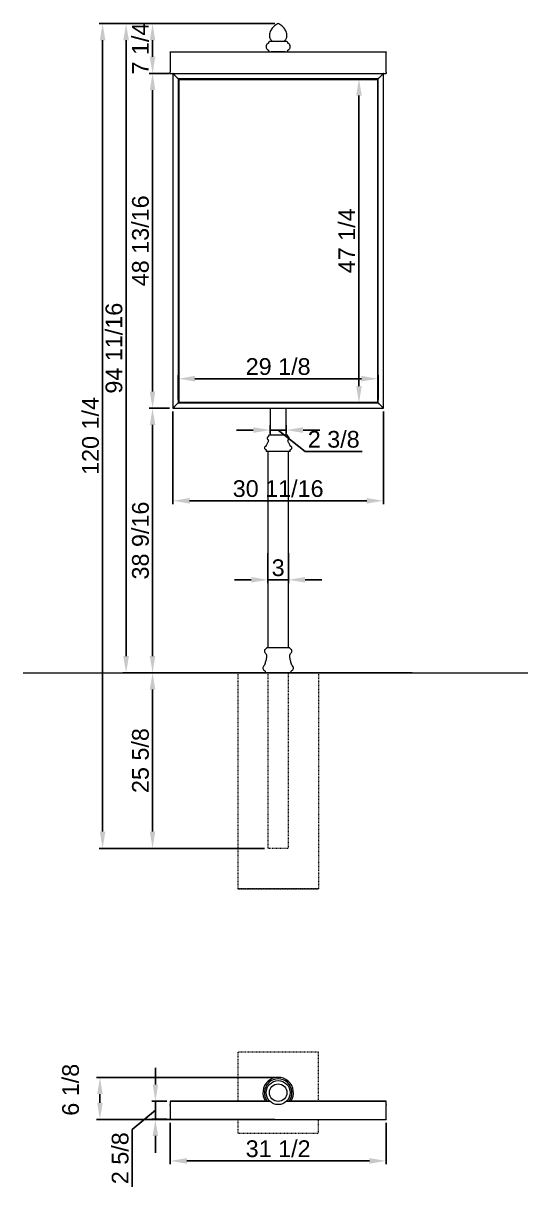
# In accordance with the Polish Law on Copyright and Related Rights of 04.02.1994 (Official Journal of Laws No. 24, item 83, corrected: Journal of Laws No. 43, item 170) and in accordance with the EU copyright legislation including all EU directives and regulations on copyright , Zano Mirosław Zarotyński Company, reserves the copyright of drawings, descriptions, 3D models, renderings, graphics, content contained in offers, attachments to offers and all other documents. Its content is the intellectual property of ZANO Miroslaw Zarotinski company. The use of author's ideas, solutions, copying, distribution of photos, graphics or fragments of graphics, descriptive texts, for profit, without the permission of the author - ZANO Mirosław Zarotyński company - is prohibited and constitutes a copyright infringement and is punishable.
# Model space of a CAD drawing. Header units: inches. Extents: x -12 to 235, y -5 to 172.
# Drawn here: x -11.9 to 61.7, y -4.8 to 164.9 of the extents above; entities that cross this region are included whole.
import ezdxf

# ---------------------------------------------------------------- set-up
doc = ezdxf.new("R2010")
doc.units = ezdxf.units.IN
doc.header["$PDSIZE"] = -1
doc.linetypes.add('HIDDEN', pattern=[1.905, 1.27, -0.635])
for name, color, linetype, lineweight in [('ZANO_R', 7, 'Continuous', 0), ('ZANO_R_przerywana', 250, 'HIDDEN', 0), ('ZANO_W', 1, 'Continuous', 0)]:
    doc.layers.add(name, color=color, linetype=linetype, lineweight=lineweight)
doc.styles.get("Standard").update_dxf_attribs({"font": 'arial.ttf'})
doc.dimstyles.new('amerykanie', dxfattribs={"dimtxt": 50, "dimasz": 50, "dimexe": 0.5, "dimexo": 0.5, "dimgap": 1, "dimtad": 1, "dimdec": 0, "dimzin": 0, "dimlunit": 5, "dimtxsty": 'Standard', "dimcen": 0.09, "dimclrd": 1, "dimclre": 1, "dimclrt": 1, "dimazin": 0, "dimtfac": 1, "dimtdec": 0, "dimtmove": 0, "dimatfit": 3, "dimfxl": 1, "dimtzin": 0, "dimarcsym": 1})

# ---------------------------------------------------------------- blocks, each defined once
blk = doc.blocks.new('*D368')
at = {"layer": 'ZANO_W', "color": 1, "lineweight": -2}
for p, q in [((10.67, 110.04), (10.67, 113.56)), ((13.11, 113.06), (37.38, 113.06)), ((39.81, 110.04), (39.81, 113.56))]:
    blk.add_line(p, q, dxfattribs=at)
at = {"layer": 'ZANO_W', "color": 1}
for points in [[(13.11, 113.47), (13.11, 112.65), (10.67, 113.06)], [(37.38, 112.65), (37.38, 113.47), (39.81, 113.06)]]:
    blk.add_solid(points, dxfattribs=at)
at = {"layer": 'ZANO_W', "color": 1, "insert": (25.24, 114.82), "char_height": 2.438, "attachment_point": 5}
blk.add_mtext('29 1/8', dxfattribs=at)
blk = doc.blocks.new('*D369')
at = {"layer": 'ZANO_W', "color": 1, "lineweight": -2}
for p, q in [((39.31, 156.8), (36.53, 156.8)), ((37.03, 111.98), (37.03, 154.36)), ((39.31, 109.54), (36.53, 109.54))]:
    blk.add_line(p, q, dxfattribs=at)
at = {"layer": 'ZANO_W', "color": 1}
for points in [[(37.44, 154.36), (36.63, 154.36), (37.03, 156.8)], [(36.63, 111.98), (37.44, 111.98), (37.03, 109.54)]]:
    blk.add_solid(points, dxfattribs=at)
at = {"layer": 'ZANO_W', "color": 1, "insert": (35.27, 133.17), "char_height": 2.438, "attachment_point": 5, "rotation": 90}
blk.add_mtext('47 1/4', dxfattribs=at)
blk = doc.blocks.new('*D370')
at = {"layer": 'ZANO_W', "color": 1, "lineweight": -2}
for p, q in [((9.39, 108.76), (6.42, 108.76)), ((6.92, 106.32), (6.92, 72.61)), ((18.84, 70.17), (6.42, 70.17))]:
    blk.add_line(p, q, dxfattribs=at)
at = {"layer": 'ZANO_W', "color": 1}
for points in [[(7.32, 106.32), (6.51, 106.32), (6.92, 108.76)], [(6.51, 72.61), (7.32, 72.61), (6.92, 70.17)]]:
    blk.add_solid(points, dxfattribs=at)
at = {"layer": 'ZANO_W', "color": 1, "insert": (5.16, 89.46), "char_height": 2.438, "attachment_point": 5, "rotation": 90}
blk.add_mtext('38 9/16', dxfattribs=at)
blk = doc.blocks.new('*D371')
at = {"layer": 'ZANO_W', "color": 1, "lineweight": -2}
for p, q in [((9.39, 157.58), (6.42, 157.58)), ((6.92, 111.19), (6.92, 155.15)), ((9.39, 108.76), (6.42, 108.76))]:
    blk.add_line(p, q, dxfattribs=at)
at = {"layer": 'ZANO_W', "color": 1}
for points in [[(7.32, 155.15), (6.51, 155.15), (6.92, 157.58)], [(6.51, 111.19), (7.32, 111.19), (6.92, 108.76)]]:
    blk.add_solid(points, dxfattribs=at)
at = {"layer": 'ZANO_W', "color": 1, "insert": (5.16, 133.17), "char_height": 2.438, "attachment_point": 5, "rotation": 90}
blk.add_mtext('48 13/16', dxfattribs=at)
blk = doc.blocks.new('*D372')
at = {"layer": 'ZANO_W', "color": 1, "lineweight": -2}
for p, q in [((24.74, 164.85), (6.42, 164.85)), ((6.92, 160.01), (6.92, 162.41)), ((9.4, 157.57), (6.42, 157.57))]:
    blk.add_line(p, q, dxfattribs=at)
at = {"layer": 'ZANO_W', "color": 1}
for points in [[(7.32, 162.41), (6.51, 162.41), (6.92, 164.85)], [(6.51, 160.01), (7.32, 160.01), (6.92, 157.57)]]:
    blk.add_solid(points, dxfattribs=at)
at = {"layer": 'ZANO_W', "color": 1, "insert": (5.16, 161.21), "char_height": 2.438, "attachment_point": 5, "rotation": 90}
blk.add_mtext('7 1/4', dxfattribs=at)
blk = doc.blocks.new('*D373')
at = {"layer": 'ZANO_W', "color": 1, "lineweight": -2}
for p, q in [((23.25, 70.17), (6.42, 70.17)), ((6.92, 67.73), (6.92, 47.01)), ((23.25, 44.57), (6.42, 44.57))]:
    blk.add_line(p, q, dxfattribs=at)
at = {"layer": 'ZANO_W', "color": 1}
for points in [[(7.32, 67.73), (6.51, 67.73), (6.92, 70.17)], [(6.51, 47.01), (7.32, 47.01), (6.92, 44.57)]]:
    blk.add_solid(points, dxfattribs=at)
at = {"layer": 'ZANO_W', "color": 1, "insert": (5.16, 57.37), "char_height": 2.438, "attachment_point": 5, "rotation": 90}
blk.add_mtext('25 5/8', dxfattribs=at)
blk = doc.blocks.new('*D374')
at = {"layer": 'ZANO_W', "color": 1, "lineweight": -2}
for p, q in [((24.74, 164.85), (2.56, 164.85)), ((3.06, 72.61), (3.06, 162.41)), ((18.84, 70.17), (2.56, 70.17))]:
    blk.add_line(p, q, dxfattribs=at)
at = {"layer": 'ZANO_W', "color": 1}
for points in [[(3.47, 162.41), (2.65, 162.41), (3.06, 164.85)], [(2.65, 72.61), (3.47, 72.61), (3.06, 70.17)]]:
    blk.add_solid(points, dxfattribs=at)
at = {"layer": 'ZANO_W', "color": 1, "insert": (1.3, 117.51), "char_height": 2.438, "attachment_point": 5, "rotation": 90}
blk.add_mtext('94 11/16', dxfattribs=at)
blk = doc.blocks.new('*D375')
at = {"layer": 'ZANO_W', "color": 1, "lineweight": -2}
for p, q in [((24.74, 164.85), (-0.87, 164.85)), ((-0.37, 47.01), (-0.37, 162.41)), ((23.25, 44.57), (-0.87, 44.57))]:
    blk.add_line(p, q, dxfattribs=at)
at = {"layer": 'ZANO_W', "color": 1}
for points in [[(0.04, 162.41), (-0.78, 162.41), (-0.37, 164.85)], [(-0.78, 47.01), (0.04, 47.01), (-0.37, 44.57)]]:
    blk.add_solid(points, dxfattribs=at)
at = {"layer": 'ZANO_W', "color": 1, "insert": (-2.13, 104.71), "char_height": 2.438, "attachment_point": 5, "rotation": 90}
blk.add_mtext('120 1/4', dxfattribs=at)
blk = doc.blocks.new('*D376')
at = {"layer": 'ZANO_W', "color": 1, "lineweight": -2}
for p, q in [((23.75, 87.64), (23.75, 83.23)), ((26.74, 87.64), (26.74, 83.23)), ((21.31, 83.73), (18.87, 83.73)), ((23.75, 83.73), (26.74, 83.73)), ((29.18, 83.73), (31.62, 83.73))]:
    blk.add_line(p, q, dxfattribs=at)
at = {"layer": 'ZANO_W', "color": 1}
for points in [[(21.31, 83.33), (21.31, 84.14), (23.75, 83.73)], [(29.18, 84.14), (29.18, 83.33), (26.74, 83.73)]]:
    blk.add_solid(points, dxfattribs=at)
at = {"layer": 'ZANO_W', "color": 1, "insert": (25.24, 85.48), "char_height": 2.44, "attachment_point": 5}
blk.add_mtext('3', dxfattribs=at)
blk = doc.blocks.new('*D377')
at = {"layer": 'ZANO_W', "color": 1, "lineweight": -2}
for p, q in [((21.62, 105.57), (19.18, 105.57)), ((24.06, 106.29), (24.06, 105.07)), ((24.06, 105.57), (26.43, 105.57)), ((29.19, 102.45), (25.24, 105.57)), ((26.43, 106.29), (26.43, 105.07)), ((28.87, 105.57), (31.31, 105.57)), ((37.51, 102.45), (29.19, 102.45))]:
    blk.add_line(p, q, dxfattribs=at)
at = {"layer": 'ZANO_W', "color": 1}
for points in [[(21.62, 105.16), (21.62, 105.98), (24.06, 105.57)], [(28.87, 105.98), (28.87, 105.16), (26.43, 105.57)]]:
    blk.add_solid(points, dxfattribs=at)
at = {"layer": 'ZANO_W', "color": 1, "insert": (33.35, 104.21), "char_height": 2.438, "attachment_point": 5}
blk.add_mtext('2 3/8', dxfattribs=at)
blk = doc.blocks.new('*D378')
at = {"layer": 'ZANO_W', "color": 1, "lineweight": -2}
for p, q in [((9.89, 108.26), (9.89, 94.76)), ((40.6, 108.26), (40.6, 94.76)), ((12.32, 95.26), (38.16, 95.26))]:
    blk.add_line(p, q, dxfattribs=at)
at = {"layer": 'ZANO_W', "color": 1}
for points in [[(12.32, 95.66), (12.32, 94.85), (9.89, 95.26)], [(38.16, 94.85), (38.16, 95.66), (40.6, 95.26)]]:
    blk.add_solid(points, dxfattribs=at)
at = {"layer": 'ZANO_W', "color": 1, "insert": (25.24, 97.02), "char_height": 2.438, "attachment_point": 5}
blk.add_mtext('30 11/16', dxfattribs=at)
blk = doc.blocks.new('*D379')
at = {"layer": 'ZANO_W', "color": 1, "lineweight": -2}
for p, q in [((9.49, 4.54), (9.49, -1.51)), ((40.99, 4.56), (40.99, -1.51)), ((11.93, -1.01), (38.56, -1.01))]:
    blk.add_line(p, q, dxfattribs=at)
at = {"layer": 'ZANO_W', "color": 1}
for points in [[(11.93, -0.61), (11.93, -1.42), (9.49, -1.01)], [(38.56, -1.42), (38.56, -0.61), (40.99, -1.01)]]:
    blk.add_solid(points, dxfattribs=at)
at = {"layer": 'ZANO_W', "color": 1, "insert": (25.24, 0.75), "char_height": 2.438, "attachment_point": 5}
blk.add_mtext('31 1/2', dxfattribs=at)
blk = doc.blocks.new('*D380')
at = {"layer": 'ZANO_W', "color": 1, "lineweight": -2}
for p, q in [((7.33, 10.13), (7.33, 12.57)), ((8.99, 7.7), (6.83, 7.7)), ((7.33, 5.06), (7.33, 7.7)), ((3.96, 3.55), (7.33, 6.38)), ((3.96, -4.78), (3.96, 3.55)), ((8.99, 5.06), (6.83, 5.06)), ((7.33, 2.62), (7.33, 0.18))]:
    blk.add_line(p, q, dxfattribs=at)
at = {"layer": 'ZANO_W', "color": 1}
for points in [[(6.93, 10.13), (7.74, 10.13), (7.33, 7.7)], [(7.74, 2.62), (6.93, 2.62), (7.33, 5.06)]]:
    blk.add_solid(points, dxfattribs=at)
at = {"layer": 'ZANO_W', "color": 1, "insert": (2.2, -0.62), "char_height": 2.438, "attachment_point": 5, "rotation": 90}
blk.add_mtext('2 5/8', dxfattribs=at)
blk = doc.blocks.new('*D381')
at = {"layer": 'ZANO_W', "color": 1, "lineweight": -2}
for p, q in [((24.74, 11.17), (-1.26, 11.17)), ((-0.76, 8.73), (-0.76, 7.48)), ((24.74, 5.04), (-1.26, 5.04))]:
    blk.add_line(p, q, dxfattribs=at)
at = {"layer": 'ZANO_W', "color": 1}
for points in [[(-0.36, 8.73), (-1.17, 8.73), (-0.76, 11.17)], [(-1.17, 7.48), (-0.36, 7.48), (-0.76, 5.04)]]:
    blk.add_solid(points, dxfattribs=at)
at = {"layer": 'ZANO_W', "color": 1, "insert": (-5.03, 9.36), "char_height": 2.438, "attachment_point": 5, "rotation": 90}
blk.add_mtext('6 1/8', dxfattribs=at)

msp = doc.modelspace()

# ---------------------------------------------------------------- linework, layer by layer
at = {"layer": 'ZANO_R'}
for p, q in [((26.41948, 162.22663), (24.06853, 162.22663)), ((9.49344, 160.68818), (9.49344, 160.73352)), ((9.49344, 160.73352), (40.99457, 160.73352)), ((9.49344, 160.68818), (9.49344, 157.75108)), ((24.21267, 160.7341), (24.21267, 160.73352)), ((26.27534, 160.7341), (24.21267, 160.7341)), ((26.27534, 160.73352), (26.27534, 160.7341)), ((40.99457, 160.73352), (40.99457, 160.68818)), ((40.99457, 157.75108), (40.99457, 160.68818)), ((9.49344, 157.58378), (9.49344, 157.75108)), ((9.49344, 157.58378), (40.99457, 157.58378)), ((9.8872, 157.58378), (9.8872, 108.75703)), ((10.42272, 157.04826), (10.13921, 157.33177)), ((39.81327, 156.79626), (10.67473, 156.79626)), ((10.67473, 156.79626), (10.67473, 109.54456)), ((10.75348, 156.63875), (10.75348, 109.70206)), ((10.83223, 156.7175), (39.65577, 156.7175)), ((24.0568, 156.79626), (24.0568, 156.7175)), ((26.4312, 156.7175), (26.4312, 156.79626)), ((39.73452, 156.63875), (39.73452, 109.70206)), ((39.81327, 109.54456), (39.81327, 156.79626)), ((40.34879, 157.33177), (40.06528, 157.04826)), ((40.6008, 108.75703), (40.6008, 157.58378)), ((40.99457, 157.75108), (40.99457, 157.58378)), ((9.8872, 108.75703), (40.6008, 108.75703)), ((10.42272, 109.29255), (10.13921, 109.00904)), ((10.67473, 109.54456), (39.81327, 109.54456)), ((10.83223, 109.62331), (39.65577, 109.62331)), ((24.0568, 109.62331), (24.0568, 109.54456)), ((24.0568, 108.75703), (24.0568, 104.81901)), ((26.4312, 109.54456), (26.4312, 109.62331)), ((26.4312, 104.81901), (26.4312, 108.75703)), ((40.34879, 109.00904), (40.06528, 109.29255)), ((26.55628, 104.81901), (23.93172, 104.81901)), ((27.00281, 102.45643), (23.4852, 102.45643)), ((23.74573, 102.45643), (23.74573, 73.82977)), ((26.74227, 73.82977), (26.74227, 102.45643)), ((26.89748, 73.82977), (23.59052, 73.82977)), ((-11.94565, 70.16777), (61.65483, 70.16777)), ((44.7747, 70.16777), (5.7133, 70.16777)), ((19.33754, 70.16777), (31.15046, 70.16777)), ((31.15046, 70.16777), (19.33754, 70.16777)), ((23.74617, 70.16777), (26.74184, 70.16777)), ((9.49344, 7.69677), (24.01611, 7.69677)), ((9.49344, 7.69518), (9.49344, 7.69677)), ((9.49344, 7.69518), (9.49344, 7.20123)), ((24.01772, 7.69518), (9.49344, 7.69518)), ((9.49344, 7.11414), (9.49344, 7.20123)), ((9.49344, 7.11414), (9.49344, 5.05756)), ((40.99457, 7.69518), (26.47028, 7.69518)), ((26.47189, 7.69677), (40.99457, 7.69677)), ((40.99457, 7.69677), (40.99457, 7.69518)), ((40.99457, 7.20123), (40.99457, 7.69518)), ((40.99457, 7.20123), (40.99457, 7.11414)), ((40.99457, 5.05756), (40.99457, 7.11414)), ((9.49344, 5.03833), (9.49344, 5.05756)), ((9.49344, 5.03833), (40.99457, 5.03833)), ((40.99457, 5.05756), (40.99457, 5.03833))]:
    msp.add_line(p, q, dxfattribs=at)
at = {"layer": 'ZANO_R', "flags": 128}
for points in [[(25.244, 164.8487), (25.13308, 164.80552), (25.00411, 164.73352), (24.86328, 164.63654), (24.71673, 164.51845), (24.57064, 164.38312), (24.46998, 164.27803), (24.37494, 164.16751), (24.28777, 164.05299), (24.21072, 163.93585), (24.14564, 163.81652), (24.08888, 163.68127), (24.0343, 163.50948), (23.9969, 163.3534), (23.97067, 163.18931), (23.9615, 163.0271), (23.97532, 162.87669), (24.01778, 162.74779), (24.0867, 162.62722), (24.17053, 162.50738), (24.21796, 162.45058), (24.25612, 162.39279), (24.26792, 162.34983), (24.26573, 162.311), (24.25234, 162.27872), (24.23005, 162.25377), (24.20108, 162.23762), (24.15869, 162.22829), (24.11251, 162.22628)], [(26.37549, 162.22628), (26.32931, 162.22829), (26.28692, 162.23762), (26.25795, 162.25377), (26.23567, 162.27872), (26.22227, 162.311), (26.22273, 162.36553), (26.25132, 162.4266), (26.30251, 162.48892), (26.3555, 162.55802), (26.3994, 162.62418), (26.46859, 162.74448), (26.51455, 162.88683), (26.52654, 163.03558), (26.51666, 163.19519), (26.49051, 163.35629), (26.4537, 163.50948), (26.39912, 163.68127), (26.34236, 163.81652), (26.27728, 163.93585), (26.20023, 164.05299), (26.11306, 164.16751), (26.01802, 164.27803), (25.91736, 164.38312), (25.77127, 164.51845), (25.62472, 164.63654), (25.48389, 164.73352), (25.35493, 164.80552), (25.244, 164.8487)], [(24.06853, 162.22663), (23.979, 162.21842), (23.90763, 162.19042), (23.85025, 162.13623), (23.81815, 162.06015), (23.81187, 162.01462), (23.80393, 161.97026), (23.78614, 161.94923), (23.75724, 161.93336), (23.72038, 161.91719), (23.66429, 161.88569), (23.60715, 161.83093), (23.55655, 161.74683), (23.50715, 161.59805), (23.49713, 161.43936), (23.51543, 161.33377), (23.55494, 161.23296), (23.60429, 161.14881), (23.65049, 161.09049), (23.69193, 161.05367), (23.72811, 161.03271), (23.77568, 161.01767), (23.8001, 161.00875), (23.8084, 160.99936), (23.8129, 160.9844), (23.81572, 160.96412), (23.82243, 160.92522), (23.83984, 160.8783), (23.86168, 160.84373), (23.8947, 160.80736), (23.94221, 160.7706), (24.01856, 160.74561), (24.11988, 160.7375), (24.21267, 160.7341)], [(26.27534, 160.7341), (26.36812, 160.7375), (26.46945, 160.74561), (26.54579, 160.7706), (26.5933, 160.80736), (26.62632, 160.84373), (26.64816, 160.8783), (26.66557, 160.92522), (26.67228, 160.96412), (26.67511, 160.9844), (26.6796, 160.99936), (26.6879, 161.00875), (26.70205, 161.01494), (26.72102, 161.01979), (26.75989, 161.03271), (26.79607, 161.05367), (26.83752, 161.09049), (26.88371, 161.14881), (26.93306, 161.23296), (26.97257, 161.33377), (26.99087, 161.43936), (26.98086, 161.59805), (26.93145, 161.74683), (26.88085, 161.83093), (26.82371, 161.88569), (26.76763, 161.91719), (26.73076, 161.93336), (26.70186, 161.94923), (26.68407, 161.97026), (26.67614, 162.01462), (26.66985, 162.06015), (26.63775, 162.13623), (26.58037, 162.19042), (26.509, 162.21842), (26.41948, 162.22663)], [(10.13921, 157.33177), (10.09004, 157.38094), (10.04277, 157.42821), (9.9992, 157.47178), (9.96101, 157.50997), (9.92967, 157.54131), (9.90638, 157.5646), (9.89204, 157.57894), (9.8872, 157.58378)], [(9.8872, 157.58378), (9.89103, 157.57995), (9.9024, 157.56858), (9.92096, 157.55002), (9.94616, 157.52482), (9.97722, 157.49376), (10.0132, 157.45778), (10.05302, 157.41797), (10.09545, 157.37553), (10.13921, 157.33177)], [(10.67473, 156.79626), (10.66988, 156.8011), (10.65554, 156.81544), (10.63226, 156.83872), (10.60092, 156.87007), (10.56273, 156.90826), (10.51916, 156.95182), (10.47188, 156.9991), (10.42272, 157.04826)], [(10.42272, 157.04826), (10.47188, 156.9991), (10.51916, 156.95182), (10.56273, 156.90826), (10.60092, 156.87007), (10.63226, 156.83872), (10.65554, 156.81544), (10.66988, 156.8011), (10.67473, 156.79626)], [(40.06528, 157.04826), (40.01612, 156.9991), (39.96884, 156.95182), (39.92527, 156.90826), (39.88709, 156.87007), (39.85575, 156.83872), (39.83246, 156.81544), (39.81812, 156.8011), (39.81327, 156.79626)], [(39.81327, 156.79626), (39.8171, 156.80008), (39.82847, 156.81145), (39.84704, 156.83002), (39.87223, 156.85521), (39.90329, 156.88627), (39.93928, 156.92226), (39.97909, 156.96207), (40.02152, 157.0045), (40.06528, 157.04826)], [(40.6008, 157.58378), (40.59596, 157.57894), (40.58162, 157.5646), (40.55833, 157.54131), (40.52699, 157.50997), (40.4888, 157.47178), (40.44523, 157.42821), (40.39796, 157.38094), (40.34879, 157.33177)], [(40.34879, 157.33177), (40.39255, 157.37553), (40.43499, 157.41797), (40.4748, 157.45778), (40.51078, 157.49376), (40.54184, 157.52482), (40.56704, 157.55002), (40.5856, 157.56858), (40.59697, 157.57995), (40.6008, 157.58378)], [(10.13921, 109.00904), (10.09545, 108.96528), (10.05302, 108.92285), (10.0132, 108.88303), (9.97722, 108.84705), (9.94616, 108.81599), (9.92096, 108.79079), (9.9024, 108.77223), (9.89103, 108.76086), (9.8872, 108.75703)], [(9.8872, 108.75703), (9.89103, 108.76086), (9.9024, 108.77223), (9.92096, 108.79079), (9.94616, 108.81599), (9.97722, 108.84705), (10.0132, 108.88303), (10.05302, 108.92285), (10.09545, 108.96528), (10.13921, 109.00904)], [(10.67473, 109.54456), (10.66988, 109.53971), (10.65554, 109.52537), (10.63226, 109.50209), (10.60092, 109.47074), (10.56273, 109.43256), (10.51916, 109.38899), (10.47188, 109.34171), (10.42272, 109.29255)], [(10.42272, 109.29255), (10.47188, 109.34171), (10.51916, 109.38899), (10.56273, 109.43256), (10.60092, 109.47074), (10.63226, 109.50209), (10.65554, 109.52537), (10.66988, 109.53971), (10.67473, 109.54456)], [(40.06528, 109.29255), (40.01612, 109.34171), (39.96884, 109.38899), (39.92527, 109.43256), (39.88709, 109.47074), (39.85575, 109.50209), (39.83246, 109.52537), (39.81812, 109.53971), (39.81327, 109.54456)], [(39.81327, 109.54456), (39.8171, 109.54073), (39.82847, 109.52936), (39.84704, 109.51079), (39.87223, 109.4856), (39.90329, 109.45454), (39.93928, 109.41855), (39.97909, 109.37874), (40.02152, 109.33631), (40.06528, 109.29255)], [(40.6008, 108.75703), (40.59596, 108.76187), (40.58162, 108.77621), (40.55833, 108.7995), (40.52699, 108.83084), (40.4888, 108.86903), (40.44523, 108.9126), (40.39796, 108.95987), (40.34879, 109.00904)], [(40.34879, 109.00904), (40.39796, 108.95987), (40.44523, 108.9126), (40.4888, 108.86903), (40.52699, 108.83084), (40.55833, 108.7995), (40.58162, 108.77621), (40.59596, 108.76187), (40.6008, 108.75703)], [(23.93172, 104.81901), (23.88521, 104.80969), (23.87222, 104.80552), (23.86323, 104.8003), (23.85757, 104.78998), (23.85643, 104.77948), (23.85563, 104.7709), (23.85105, 104.74186), (23.8423, 104.69203), (23.83375, 104.64705), (23.82374, 104.61973), (23.8025, 104.59898), (23.76418, 104.57939), (23.7257, 104.55659), (23.69321, 104.52425), (23.66094, 104.46097), (23.64876, 104.38903), (23.65631, 104.31802), (23.68319, 104.25754), (23.72893, 104.21708), (23.77831, 104.1852), (23.8053, 104.13453), (23.8125, 104.07638), (23.80651, 104.01889), (23.7687, 103.87348), (23.72573, 103.76764), (23.67918, 103.68572), (23.63025, 103.6119), (23.58014, 103.53034), (23.53022, 103.42533), (23.51397, 103.37372), (23.50963, 103.32336), (23.51063, 103.28651), (23.50653, 103.25276), (23.49846, 103.23618), (23.48401, 103.22277), (23.43414, 103.2061), (23.37684, 103.18913), (23.32847, 103.16182), (23.26067, 103.083), (23.23055, 102.98655), (23.23704, 102.89002), (23.27908, 102.81099), (23.32627, 102.77643), (23.38638, 102.75377), (23.44567, 102.73061), (23.46536, 102.71534), (23.47484, 102.69714), (23.47971, 102.6812), (23.48427, 102.66132), (23.4863, 102.63619), (23.4866, 102.60019), (23.48605, 102.54295), (23.4852, 102.45643)], [(27.00281, 102.45643), (27.00195, 102.54295), (27.00141, 102.60019), (27.0017, 102.63619), (27.00373, 102.66132), (27.00829, 102.6812), (27.01316, 102.69714), (27.02264, 102.71534), (27.04233, 102.73061), (27.10162, 102.75377), (27.16173, 102.77643), (27.20892, 102.81099), (27.25096, 102.89002), (27.25746, 102.98655), (27.22734, 103.083), (27.15953, 103.16182), (27.11116, 103.18913), (27.05386, 103.2061), (27.004, 103.22277), (26.98954, 103.23618), (26.98147, 103.25276), (26.97749, 103.29629), (26.97807, 103.34453), (26.95778, 103.42533), (26.90786, 103.53034), (26.85775, 103.6119), (26.80882, 103.68572), (26.76228, 103.76764), (26.71931, 103.87348), (26.6815, 104.01889), (26.6755, 104.07638), (26.6827, 104.13453), (26.70969, 104.1852), (26.75907, 104.21708), (26.80481, 104.25754), (26.83169, 104.31802), (26.83924, 104.38903), (26.82706, 104.46097), (26.79479, 104.52425), (26.75197, 104.5637), (26.7049, 104.58862), (26.67978, 104.6028), (26.66426, 104.61973), (26.65558, 104.64194), (26.64836, 104.67628), (26.64123, 104.71904), (26.63576, 104.74785), (26.63237, 104.7709), (26.63157, 104.77948), (26.63044, 104.78998), (26.62477, 104.8003), (26.61261, 104.80674), (26.59426, 104.81171), (26.55628, 104.81901)], [(23.59052, 73.82977), (23.5626, 73.82058), (23.54246, 73.80554), (23.52821, 73.78628), (23.50207, 73.7194), (23.46546, 73.66898), (23.41046, 73.63668), (23.33186, 73.58947), (23.27325, 73.51764), (23.24051, 73.42796), (23.23355, 73.32041), (23.25709, 73.22191), (23.30694, 73.14247), (23.37093, 73.07383), (23.45489, 72.97968), (23.51418, 72.86833), (23.53801, 72.74586), (23.53429, 72.57166), (23.52817, 72.43617), (23.52239, 72.33036), (23.51396, 72.24046), (23.50171, 72.16216), (23.48279, 72.07571), (23.45507, 71.97122), (23.41638, 71.8388), (23.3646, 71.66854), (23.32976, 71.5552), (23.28926, 71.427), (23.23515, 71.29584), (23.15658, 71.17978), (23.08965, 71.09395), (23.04313, 70.99524), (23.01902, 70.88734), (23.01816, 70.77718), (23.03918, 70.68468), (23.08288, 70.60006), (23.15122, 70.53263), (23.23873, 70.4842), (23.29264, 70.45015), (23.33028, 70.40372), (23.34421, 70.3384), (23.347, 70.28337), (23.35356, 70.23155), (23.36115, 70.2092), (23.37316, 70.19049), (23.39075, 70.17637), (23.4151, 70.16777)], [(27.0729, 70.16777), (27.09725, 70.17637), (27.11484, 70.19049), (27.12686, 70.2092), (27.13444, 70.23155), (27.141, 70.28337), (27.1438, 70.3384), (27.15772, 70.40372), (27.19536, 70.45015), (27.24927, 70.4842), (27.33678, 70.53263), (27.40512, 70.60006), (27.44882, 70.68468), (27.46984, 70.77718), (27.4641, 70.91975), (27.42026, 71.05532), (27.33932, 71.17034), (27.25746, 71.28702), (27.20112, 71.4201), (27.14795, 71.58865), (27.1043, 71.73095), (27.06845, 71.84939), (27.03119, 71.97744), (27.00439, 72.07905), (26.98602, 72.1636), (26.97404, 72.24046), (26.96561, 72.33036), (26.95983, 72.43617), (26.95371, 72.57166), (26.94999, 72.74586), (26.97382, 72.86833), (27.03312, 72.97968), (27.11707, 73.07383), (27.18106, 73.14247), (27.23092, 73.22191), (27.25445, 73.32041), (27.24749, 73.42796), (27.21475, 73.51764), (27.15614, 73.58947), (27.07755, 73.63668), (27.02255, 73.66898), (26.98593, 73.7194), (26.95979, 73.78628), (26.94554, 73.80554), (26.9254, 73.82058), (26.89748, 73.82977)]]:
    msp.add_lwpolyline(points, dxfattribs=at)
at = {"layer": 'ZANO_R'}
for radius in [1.74841, 1.28254]:
    msp.add_circle((25.244, 8.94144), radius, dxfattribs=at)
for centre, radius, start, end in [((10.83223, 156.63875), 0.07875, 90, 180), ((39.65577, 156.63875), 0.07875, 0, 90), ((10.83223, 109.70206), 0.07875, 180, 270), ((39.65577, 109.70206), 0.07875, 270, 0), ((25.244, 8.94144), 2.22859, 325.9983661, 214.0016339), ((25.244, 8.94144), 2.01531, 321.8007415, 218.1992585)]:
    msp.add_arc(centre, radius, start, end, dxfattribs=at)
msp.add_point((25.244, 11.17003), dxfattribs=at)
at = {"layer": 'ZANO_R_przerywana', "ltscale": 0.05}
for p, q in [((19.33754, 70.16777), (19.33754, 38.66663)), ((19.33754, 70.16777), (19.33754, 38.66663)), ((23.74573, 70.16777), (23.74573, 44.5731)), ((26.74227, 44.5731), (26.74227, 70.16777)), ((31.15046, 70.16777), (31.15046, 38.66663)), ((31.15046, 70.16777), (31.15046, 38.66663)), ((23.74573, 44.5731), (26.74227, 44.5731)), ((19.33754, 38.66663), (31.15046, 38.66663)), ((31.15046, 38.66663), (19.33754, 38.66663)), ((31.15046, 14.8479), (19.33754, 14.8479)), ((19.33754, 14.8479), (19.33754, 7.69677)), ((31.15046, 7.69677), (31.15046, 14.8479)), ((19.33754, 5.03833), (19.33754, 3.03498)), ((31.15046, 3.03498), (31.15046, 5.03833)), ((19.33754, 3.03498), (31.15046, 3.03498))]:
    msp.add_line(p, q, dxfattribs=at)

# ---------------------------------------------------------------- dimensions: what is measured, and where the dimension line sits
at = {"layer": 'ZANO_W'}
for base, p1, p2, picture, middle in [((-0.36962, 164.8487), (23.74573, 44.5731), (25.244, 164.8487), '*D375', (-2.12993, 104.7109)), ((3.06057, 164.8487), (19.33754, 70.16777), (25.244, 164.8487), '*D374', (1.30026, 117.50823)), ((6.917098, 157.583784), (9.887199, 108.757028), (9.887199, 157.583784), '*D371', (5.155949, 133.170406)), ((37.03456, 156.79626), (39.81327, 109.54456), (39.81327, 156.79626), '*D369', (35.27424, 133.17041)), ((6.9171, 70.16777), (9.8872, 108.75703), (19.33754, 70.16777), '*D370', (5.15595, 89.4624)), ((6.9171, 44.5731), (23.74573, 70.16777), (23.74573, 44.5731), '*D373', (5.15678, 57.37043)), ((-0.76332, 5.03833), (25.244, 11.17003), (25.244, 5.03833), '*D381', (-5.03395, 9.35728))]:
    dim = msp.add_linear_dim(base=base, p1=p1, p2=p2, angle=90, dimstyle='amerykanie', override={"dimtxt": 2.4375, "dimasz": 2.4375, "dimgap": 0.5, "dimdec": 4, "dimaunit": 1, "dimadec": 1, "dimtdec": 4, "dimtmove": 1, "dimfrac": 2}, dxfattribs=at)
    dim.commit()
    dim.dimension.update_dxf_attribs({"geometry": picture, "text_midpoint": middle})
for base, p1, p2, picture, middle in [((6.9171, 164.8487), (9.89671, 157.57427), (25.244, 164.8487), '*D372', (6.9171, 161.21148)), ((7.33194, 7.69677), (9.49344, 5.05756), (9.49344, 7.69677), '*D380', (3.96097, 3.04501))]:
    dim = msp.add_linear_dim(base=base, p1=p1, p2=p2, angle=90, dimstyle='amerykanie', override={"dimtxt": 2.4375, "dimasz": 2.4375, "dimgap": 0.5, "dimdec": 4, "dimaunit": 1, "dimadec": 1, "dimtdec": 4, "dimtmove": 1, "dimfrac": 2}, dxfattribs=at)
    dim.commit()
    dim.dimension.update_dxf_attribs({"geometry": picture, "text_midpoint": middle, "dimtype": 160})
for base, p1, p2, picture, middle in [((39.81327, 113.05914), (10.67473, 109.54456), (39.81327, 109.54456), '*D368', (25.244, 114.81946)), ((40.6008, 95.25513), (9.8872, 108.75703), (40.6008, 108.75703), '*D378', (25.244, 97.01627)), ((40.99457, -1.0133), (9.49344, 5.03833), (40.99457, 5.05756), '*D379', (25.244, 0.74785))]:
    dim = msp.add_linear_dim(base=base, p1=p1, p2=p2, dimstyle='amerykanie', override={"dimtxt": 2.4375, "dimasz": 2.4375, "dimgap": 0.5, "dimdec": 4, "dimaunit": 1, "dimadec": 1, "dimtdec": 4, "dimtmove": 1, "dimfrac": 2}, dxfattribs=at)
    dim.commit()
    dim.dimension.update_dxf_attribs({"geometry": picture, "text_midpoint": middle})
for base, p1, p2, picture, middle in [((26.4312, 105.57118), (24.0568, 106.78802), (26.4312, 106.78802), '*D377', (29.68873, 102.44911)), ((26.74227, 83.73414), (23.74573, 88.1431), (26.74227, 88.1431), '*D376', (25.244, 83.73414))]:
    dim = msp.add_linear_dim(base=base, p1=p1, p2=p2, dimstyle='amerykanie', override={"dimtxt": 2.4375, "dimasz": 2.4375, "dimgap": 0.5, "dimdec": 4, "dimaunit": 1, "dimadec": 1, "dimtdec": 4, "dimtmove": 1, "dimfrac": 2}, dxfattribs=at)
    dim.commit()
    dim.dimension.update_dxf_attribs({"geometry": picture, "text_midpoint": middle, "dimtype": 160})

doc.saveas('drawing.dxf')
